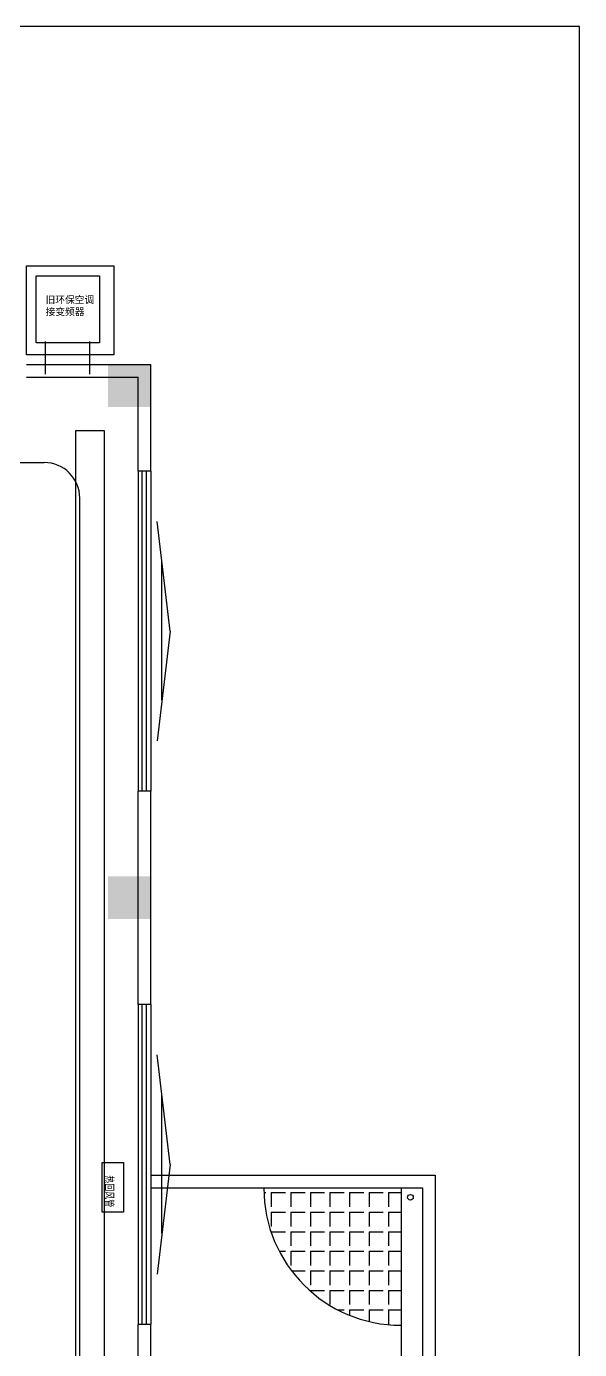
# Model space of a CAD drawing. Header units: millimetres. Extents: x -93009755325 to 1190721, y -74648 to 62868853516.
# Drawn here: x 259853 to 267633, y -16015 to 2588 of the extents above; entities that cross this region are included whole.
import ezdxf
from ezdxf.enums import TextEntityAlignment as Align

# ---------------------------------------------------------------- set-up
doc = ezdxf.new("R2010")
doc.units = ezdxf.units.MM
for name, color, linetype in [('1', 1, 'Continuous'), ('WALL', 6, 'Continuous'), ('WINDOW_TEXT', 7, 'Continuous')]:
    doc.layers.add(name, color=color, linetype=linetype)
doc.styles.add('ISO Proportional', font='isocp.shx', dxfattribs={"bigfont": 'gbcbig.shx'})
doc.styles.add('SIMPLEX', font='SIMPLEX.SHX')

msp = doc.modelspace()

# ---------------------------------------------------------------- linework, layer by layer
at = {"color": 250}
for p, q in [((260114.4, -1840.884), (260114.4, -2299.61)), ((260738.318, -1840.884), (260738.318, -2299.61))]:
    msp.add_line(p, q, dxfattribs=at)
at = {"color": 250, "lineweight": -3}
for p, q in [((261421.95, -3663.101), (261421.95, -8163.101)), ((261481.95, -8163.101), (261481.95, -3663.101)), ((261541.95, -8163.101), (261541.95, -3663.101)), ((261601.95, -3663.101), (261601.95, -8163.101)), ((261421.95, -11163.101), (261421.95, -15663.101)), ((261481.95, -15663.101), (261481.95, -11163.101)), ((261541.95, -15663.101), (261541.95, -11163.101)), ((261601.95, -11163.101), (261601.95, -15663.101)), ((261601.95, -13563.101), (265601.95, -13563.101)), ((261601.95, -13563.101), (265601.95, -13563.101)), ((265601.95, -13563.101), (265601.95, -32253.101)), ((265601.95, -13563.101), (265601.95, -32253.101)), ((261601.95, -13743.101), (265421.95, -13743.101)), ((261601.95, -13743.101), (265421.95, -13743.101)), ((265121.95, -13743.101), (265121.95, -32073.101)), ((265121.95, -13743.101), (265121.95, -32073.101)), ((265421.95, -13743.101), (265421.95, -32073.101)), ((265421.95, -13743.101), (265421.95, -32073.101))]:
    msp.add_line(p, q, dxfattribs=at)
msp.add_lwpolyline([(213480.487, -74648.031), (267632.79, -74648.031), (267632.79, 2588.378), (213480.487, 2588.378)], close=True)
at = {"color": 250}
for points in [[(259853.195, -2028.686), (259853.195, -778.681), (261083.087, -778.681), (261083.087, -2028.686)], [(259991.273, -1858.483), (259991.273, -916.363), (260880.5, -916.363), (260880.5, -1858.483)]]:
    msp.add_lwpolyline(points, close=True, dxfattribs=at)
at = {"color": 250, "lineweight": -3}
for points in [[(260546.566, -3091.408), (260946.566, -3091.408), (260946.566, -33403.328), (260546.566, -33403.328)], [(260546.566, -3091.408), (260946.566, -3091.408), (260946.566, -33403.328), (260546.566, -33403.328)], [(261217.573, -14084.87), (260917.573, -14084.87), (260917.573, -13384.87), (261217.573, -13384.87)]]:
    msp.add_lwpolyline(points, close=True, dxfattribs=at)
msp.add_circle((265253.312, -13874.122), 40, dxfattribs=at)
msp.add_circle((265253.312, -13874.122), 40, dxfattribs=at)
for points in [[(261001.95, -2163.101), (261001.95, -2763.101), (261601.95, -2163.101), (261601.95, -2763.101)], [(261001.95, -9363.101), (261001.95, -9963.101), (261601.95, -9363.101), (261601.95, -9963.101)]]:
    msp.add_solid(points, dxfattribs=at)
at = {"layer": '1', "color": 250, "lineweight": -3}
for p, q in [((263192.702, -13807.295), (263221.118, -13807.295)), ((263192.702, -13807.295), (263221.118, -13807.295)), ((263296.118, -13807.295), (263296.118, -14007.295)), ((263296.118, -13807.295), (263496.118, -13807.295)), ((263296.118, -13807.295), (263296.118, -14007.295)), ((263296.118, -13807.295), (263496.118, -13807.295)), ((263571.118, -13807.295), (263571.118, -14007.295)), ((263571.118, -13807.295), (263771.118, -13807.295)), ((263571.118, -13807.295), (263571.118, -14007.295)), ((263571.118, -13807.295), (263771.118, -13807.295)), ((263846.118, -13807.295), (263846.118, -14007.295)), ((263846.118, -13807.295), (264046.118, -13807.295)), ((263846.118, -13807.295), (263846.118, -14007.295)), ((263846.118, -13807.295), (264046.118, -13807.295)), ((264121.118, -13807.295), (264121.118, -14007.295)), ((264121.118, -13807.295), (264321.118, -13807.295)), ((264121.118, -13807.295), (264121.118, -14007.295)), ((264121.118, -13807.295), (264321.118, -13807.295)), ((264396.118, -13807.295), (264396.118, -14007.295)), ((264396.118, -13807.295), (264596.118, -13807.295)), ((264396.118, -13807.295), (264396.118, -14007.295)), ((264396.118, -13807.295), (264596.118, -13807.295)), ((264671.118, -13807.295), (264671.118, -14007.295)), ((264671.118, -13807.295), (264871.118, -13807.295)), ((264671.118, -13807.295), (264671.118, -14007.295)), ((264671.118, -13807.295), (264871.118, -13807.295)), ((264946.118, -13807.295), (264946.118, -14007.295)), ((264946.118, -13807.295), (265121.95, -13807.295)), ((264946.118, -13807.295), (264946.118, -14007.295)), ((264946.118, -13807.295), (265121.95, -13807.295)), ((263296.118, -14082.295), (263296.118, -14282.295)), ((263296.118, -14082.295), (263496.118, -14082.295)), ((263296.118, -14082.295), (263296.118, -14282.295)), ((263296.118, -14082.295), (263496.118, -14082.295)), ((263571.118, -14082.295), (263571.118, -14282.295)), ((263571.118, -14082.295), (263771.118, -14082.295)), ((263571.118, -14082.295), (263571.118, -14282.295)), ((263571.118, -14082.295), (263771.118, -14082.295)), ((263846.118, -14082.295), (263846.118, -14282.295)), ((263846.118, -14082.295), (264046.118, -14082.295)), ((263846.118, -14082.295), (263846.118, -14282.295)), ((263846.118, -14082.295), (264046.118, -14082.295)), ((264121.118, -14082.295), (264121.118, -14282.295)), ((264121.118, -14082.295), (264321.118, -14082.295)), ((264121.118, -14082.295), (264121.118, -14282.295)), ((264121.118, -14082.295), (264321.118, -14082.295)), ((264396.118, -14082.295), (264396.118, -14282.295)), ((264396.118, -14082.295), (264596.118, -14082.295)), ((264396.118, -14082.295), (264396.118, -14282.295)), ((264396.118, -14082.295), (264596.118, -14082.295)), ((264671.118, -14082.295), (264671.118, -14282.295)), ((264671.118, -14082.295), (264871.118, -14082.295)), ((264671.118, -14082.295), (264671.118, -14282.295)), ((264671.118, -14082.295), (264871.118, -14082.295)), ((264946.118, -14082.295), (264946.118, -14282.295)), ((264946.118, -14082.295), (265121.95, -14082.295)), ((264946.118, -14082.295), (264946.118, -14282.295)), ((264946.118, -14082.295), (265121.95, -14082.295)), ((263296.118, -14357.295), (263296.118, -14369.567)), ((263296.118, -14357.295), (263496.118, -14357.295)), ((263296.118, -14357.295), (263296.118, -14369.567)), ((263296.118, -14357.295), (263496.118, -14357.295)), ((263571.118, -14357.295), (263571.118, -14557.295)), ((263571.118, -14357.295), (263771.118, -14357.295)), ((263571.118, -14357.295), (263571.118, -14557.295)), ((263571.118, -14357.295), (263771.118, -14357.295)), ((263846.118, -14357.295), (263846.118, -14557.295)), ((263846.118, -14357.295), (264046.118, -14357.295)), ((263846.118, -14357.295), (263846.118, -14557.295)), ((263846.118, -14357.295), (264046.118, -14357.295)), ((264121.118, -14357.295), (264121.118, -14557.295)), ((264121.118, -14357.295), (264321.118, -14357.295)), ((264121.118, -14357.295), (264121.118, -14557.295)), ((264121.118, -14357.295), (264321.118, -14357.295)), ((264396.118, -14357.295), (264396.118, -14557.295)), ((264396.118, -14357.295), (264596.118, -14357.295)), ((264396.118, -14357.295), (264396.118, -14557.295)), ((264396.118, -14357.295), (264596.118, -14357.295)), ((264671.118, -14357.295), (264671.118, -14557.295)), ((264671.118, -14357.295), (264871.118, -14357.295)), ((264671.118, -14357.295), (264671.118, -14557.295)), ((264671.118, -14357.295), (264871.118, -14357.295)), ((264946.118, -14357.295), (264946.118, -14557.295)), ((264946.118, -14357.295), (265121.95, -14357.295)), ((264946.118, -14357.295), (264946.118, -14557.295)), ((264946.118, -14357.295), (265121.95, -14357.295)), ((263408.633, -14632.295), (263496.118, -14632.295)), ((263408.633, -14632.295), (263496.118, -14632.295)), ((263571.118, -14632.295), (263571.118, -14832.295)), ((263571.118, -14632.295), (263771.118, -14632.295)), ((263571.118, -14632.295), (263571.118, -14832.295)), ((263571.118, -14632.295), (263771.118, -14632.295)), ((263846.118, -14632.295), (263846.118, -14832.295)), ((263846.118, -14632.295), (264046.118, -14632.295)), ((263846.118, -14632.295), (263846.118, -14832.295)), ((263846.118, -14632.295), (264046.118, -14632.295)), ((264121.118, -14632.295), (264121.118, -14832.295)), ((264121.118, -14632.295), (264321.118, -14632.295)), ((264121.118, -14632.295), (264121.118, -14832.295)), ((264121.118, -14632.295), (264321.118, -14632.295)), ((264396.118, -14632.295), (264396.118, -14832.295)), ((264396.118, -14632.295), (264596.118, -14632.295)), ((264396.118, -14632.295), (264396.118, -14832.295)), ((264396.118, -14632.295), (264596.118, -14632.295)), ((264671.118, -14632.295), (264671.118, -14832.295)), ((264671.118, -14632.295), (264871.118, -14632.295)), ((264671.118, -14632.295), (264671.118, -14832.295)), ((264671.118, -14632.295), (264871.118, -14632.295)), ((264946.118, -14632.295), (264946.118, -14832.295)), ((264946.118, -14632.295), (265121.95, -14632.295)), ((264946.118, -14632.295), (264946.118, -14832.295)), ((264946.118, -14632.295), (265121.95, -14632.295)), ((263582.218, -14907.295), (263771.118, -14907.295)), ((263582.218, -14907.295), (263771.118, -14907.295)), ((263846.118, -14907.295), (263846.118, -15107.295)), ((263846.118, -14907.295), (264046.118, -14907.295)), ((263846.118, -14907.295), (263846.118, -15107.295)), ((263846.118, -14907.295), (264046.118, -14907.295)), ((264121.118, -14907.295), (264121.118, -15107.295)), ((264121.118, -14907.295), (264321.118, -14907.295)), ((264121.118, -14907.295), (264121.118, -15107.295)), ((264121.118, -14907.295), (264321.118, -14907.295)), ((264396.118, -14907.295), (264396.118, -15107.295)), ((264396.118, -14907.295), (264596.118, -14907.295)), ((264396.118, -14907.295), (264396.118, -15107.295)), ((264396.118, -14907.295), (264596.118, -14907.295)), ((264671.118, -14907.295), (264671.118, -15107.295)), ((264671.118, -14907.295), (264871.118, -14907.295)), ((264671.118, -14907.295), (264671.118, -15107.295)), ((264671.118, -14907.295), (264871.118, -14907.295)), ((264946.118, -14907.295), (264946.118, -15107.295)), ((264946.118, -14907.295), (265121.95, -14907.295)), ((264946.118, -14907.295), (264946.118, -15107.295)), ((264946.118, -14907.295), (265121.95, -14907.295)), ((263846.118, -15182.295), (263846.118, -15191.678)), ((263846.118, -15182.295), (264046.118, -15182.295)), ((263846.118, -15182.295), (263846.118, -15191.678)), ((263846.118, -15182.295), (264046.118, -15182.295)), ((264121.118, -15182.295), (264121.118, -15382.295)), ((264121.118, -15182.295), (264321.118, -15182.295)), ((264121.118, -15182.295), (264121.118, -15382.295)), ((264121.118, -15182.295), (264321.118, -15182.295)), ((264396.118, -15182.295), (264396.118, -15382.295)), ((264396.118, -15182.295), (264596.118, -15182.295)), ((264396.118, -15182.295), (264396.118, -15382.295)), ((264396.118, -15182.295), (264596.118, -15182.295)), ((264671.118, -15182.295), (264671.118, -15382.295)), ((264671.118, -15182.295), (264871.118, -15182.295)), ((264671.118, -15182.295), (264671.118, -15382.295)), ((264671.118, -15182.295), (264871.118, -15182.295)), ((264946.118, -15182.295), (264946.118, -15382.295)), ((264946.118, -15182.295), (265121.95, -15182.295)), ((264946.118, -15182.295), (264946.118, -15382.295)), ((264946.118, -15182.295), (265121.95, -15182.295)), ((264234.448, -15457.295), (264321.118, -15457.295)), ((264234.448, -15457.295), (264321.118, -15457.295)), ((264396.118, -15457.295), (264396.118, -15531.757)), ((264396.118, -15457.295), (264596.118, -15457.295)), ((264396.118, -15457.295), (264396.118, -15531.757)), ((264396.118, -15457.295), (264596.118, -15457.295)), ((264671.118, -15457.295), (264671.118, -15620.033)), ((264671.118, -15457.295), (264871.118, -15457.295)), ((264671.118, -15457.295), (264671.118, -15620.033)), ((264671.118, -15457.295), (264871.118, -15457.295)), ((264946.118, -15457.295), (264946.118, -15657.295)), ((264946.118, -15457.295), (265121.95, -15457.295)), ((264946.118, -15457.295), (264946.118, -15657.295)), ((264946.118, -15457.295), (265121.95, -15457.295))]:
    msp.add_line(p, q, dxfattribs=at)
msp.add_arc((265121.95, -13743.101), 1930.316, 180, 270, dxfattribs=at)
msp.add_arc((265121.95, -13743.101), 1930.316, 180, 270, dxfattribs=at)
at = {"layer": 'WALL', "color": 250, "lineweight": -3}
for p, q in [((259851.95, -2163.101), (261601.95, -2163.101)), ((261601.95, -3663.101), (261601.95, -2163.101)), ((259851.95, -2343.101), (261421.95, -2343.101)), ((261421.95, -3663.101), (261421.95, -2343.101)), ((261601.95, -3663.101), (261421.95, -3663.101)), ((261601.95, -8163.101), (261421.95, -8163.101)), ((261421.95, -11163.101), (261421.95, -8163.101)), ((261601.95, -11163.101), (261601.95, -8163.101)), ((261601.95, -11163.101), (261421.95, -11163.101)), ((261421.95, -18663.101), (261421.95, -15663.101)), ((261601.95, -15663.101), (261421.95, -15663.101)), ((261601.95, -18663.101), (261601.95, -15663.101))]:
    msp.add_line(p, q, dxfattribs=at)
at = {"layer": 'WINDOW_TEXT', "color": 250, "lineweight": -3}
for p, q in [((251817.012, -3543.101), (260101.95, -3543.101)), ((260601.95, -27904.362), (260601.95, -4043.101))]:
    msp.add_line(p, q, dxfattribs=at)
msp.add_arc((260101.95, -4043.101), 500, 0, 90, dxfattribs=at)

# ---------------------------------------------------------------- texts
at = {"color": 250, "lineweight": -3, "style": 'ISO Proportional'}
msp.add_text('热回风管', height=112.5, rotation=270, dxfattribs=at).set_placement((260951.283, -13565.331))
at = {"color": 250, "insert": (260122.646, -1204.918), "char_height": 100, "width": 2550.69951, "attachment_point": 1, "style": 'ISO Proportional'}
msp.add_mtext('{\\fSimSun|b0|i0|c134|p54;旧环保空调\\P接变频器}', dxfattribs=at)
at = {"layer": 'WINDOW_TEXT', "color": 250, "lineweight": -3, "style": 'SIMPLEX', "width": 25, "flags": 9}
for p in [(261781.95, -5913.101), (261781.95, -13413.101)]:
    msp.add_attdef('A', text='', height=180, rotation=270, dxfattribs=at).set_placement(p, align=Align.MIDDLE)

doc.saveas('drawing.dxf')
